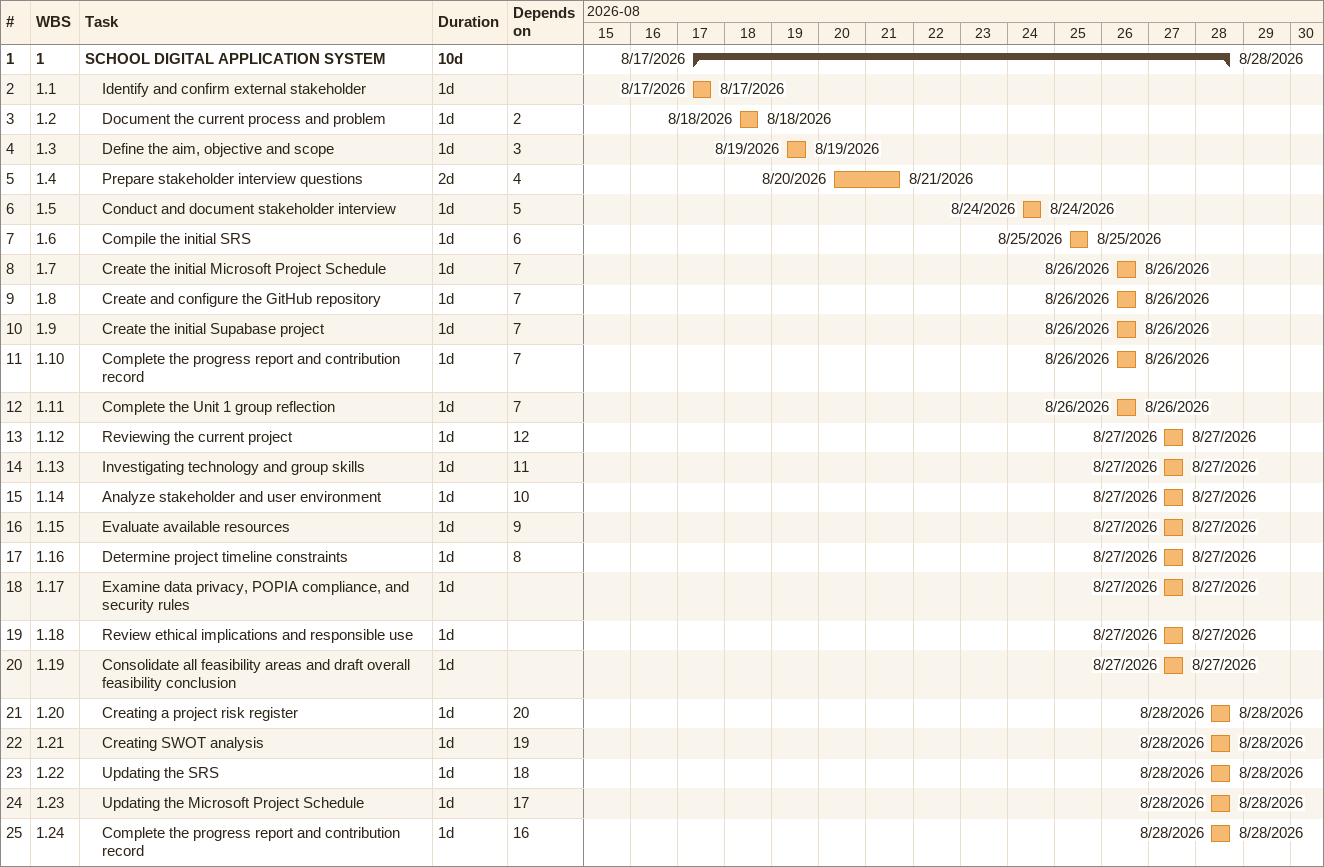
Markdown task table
| ID | WBS | Task | Duration | Start | Finish | Predecessors |
|---|---|---|---|---|---|---|
| 1 | 1 | **SCHOOL DIGITAL APPLICATION SYSTEM** | 10d | 2026-08-17 | 2026-08-28 |  |
| 2 | 1.1 | Identify and confirm external stakeholder | 1d | 2026-08-17 | 2026-08-17 |  |
| 3 | 1.2 | Document the current process and problem | 1d | 2026-08-18 | 2026-08-18 | 2 |
| 4 | 1.3 | Define the aim, objective and scope | 1d | 2026-08-19 | 2026-08-19 | 3 |
| 5 | 1.4 | Prepare stakeholder interview questions | 2d | 2026-08-20 | 2026-08-21 | 4 |
| 6 | 1.5 | Conduct and document stakeholder interview | 1d | 2026-08-24 | 2026-08-24 | 5 |
| 7 | 1.6 | Compile the initial SRS | 1d | 2026-08-25 | 2026-08-25 | 6 |
| 8 | 1.7 | Create the initial Microsoft Project Schedule | 1d | 2026-08-26 | 2026-08-26 | 7 |
| 9 | 1.8 | Create and configure the GitHub repository | 1d | 2026-08-26 | 2026-08-26 | 7 |
| 10 | 1.9 | Create the initial Supabase project | 1d | 2026-08-26 | 2026-08-26 | 7 |
| 11 | 1.10 | Complete the progress report and contribution record | 1d | 2026-08-26 | 2026-08-26 | 7 |
| 12 | 1.11 | Complete the Unit 1 group reflection | 1d | 2026-08-26 | 2026-08-26 | 7 |
| 13 | 1.12 | Reviewing the current project | 1d | 2026-08-27 | 2026-08-27 | 12 |
| 14 | 1.13 | Investigating technology and group skills | 1d | 2026-08-27 | 2026-08-27 | 11 |
| 15 | 1.14 | Analyze stakeholder and user environment | 1d | 2026-08-27 | 2026-08-27 | 10 |
| 16 | 1.15 | Evaluate available resources | 1d | 2026-08-27 | 2026-08-27 | 9 |
| 17 | 1.16 | Determine project timeline constraints | 1d | 2026-08-27 | 2026-08-27 | 8 |
| 18 | 1.17 | Examine data privacy, POPIA compliance, and security rules | 1d | 2026-08-27 | 2026-08-27 |  |
| 19 | 1.18 | Review ethical implications and responsible use | 1d | 2026-08-27 | 2026-08-27 |  |
| 20 | 1.19 | Consolidate all feasibility areas and draft overall feasibility conclusion | 1d | 2026-08-27 | 2026-08-27 |  |
| 21 | 1.20 | Creating a project risk register | 1d | 2026-08-28 | 2026-08-28 | 20 |
| 22 | 1.21 | Creating SWOT analysis | 1d | 2026-08-28 | 2026-08-28 | 19 |
| 23 | 1.22 | Updating the SRS | 1d | 2026-08-28 | 2026-08-28 | 18 |
| 24 | 1.23 | Updating the Microsoft Project Schedule | 1d | 2026-08-28 | 2026-08-28 | 17 |
| 25 | 1.24 | Complete the progress report and contribution record | 1d | 2026-08-28 | 2026-08-28 | 16 |
